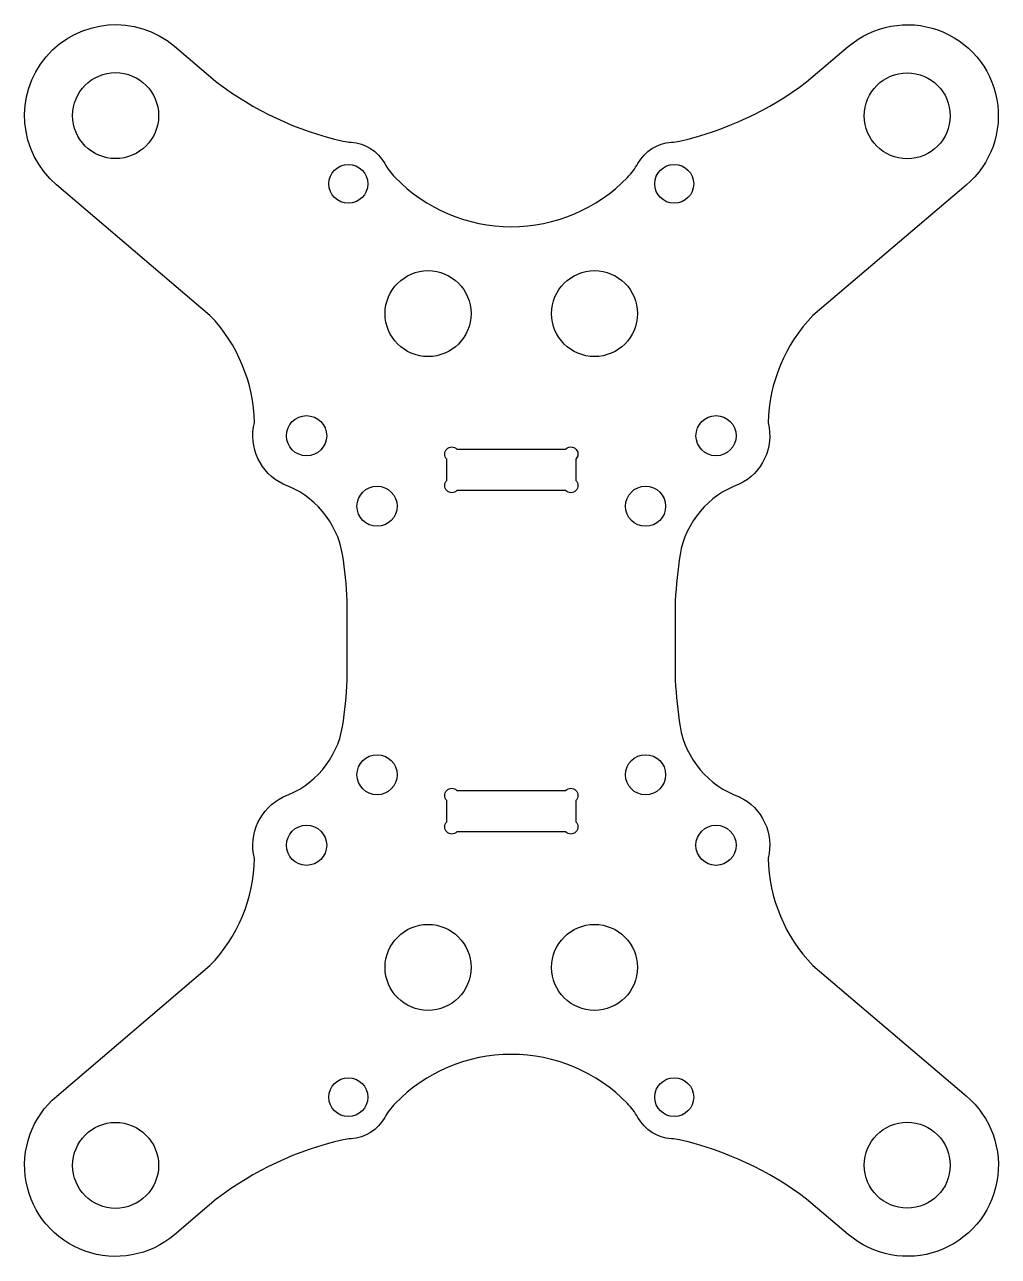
# Model space of a CAD drawing. Header units: inches. Extents: x -11.5 to 61, y -53.2 to 38.6.
import ezdxf

# ---------------------------------------------------------------- set-up
doc = ezdxf.new("R2010")
doc.units = ezdxf.units.IN
doc.header["$MEASUREMENT"] = 0
doc.layers.add('Mid Plate v2 3mm', color=210, linetype='Continuous')

msp = doc.modelspace()

# ---------------------------------------------------------------- linework, layer by layer
at = {"layer": 'Mid Plate v2 3mm'}
for points in [[(2.738, 34.3, 0.106731), (12.202, 29.863, 0.029892), (12.794, 29.788, -0.254061), (15.296, 28.207, 0.065464), (16.074, 27.161, 0.422743), (33.375, 27.161, 0.065464), (34.154, 28.207, -0.254061), (36.655, 29.788, 0.029892), (37.248, 29.863, 0.104809), (46.725, 34.284), (49.829, 36.923, -1.002036), (58.606, 26.6), (47.183, 16.889, 0.187842), (43.857, 8.899, -0.355503), (41.709, 4.329, 0.270097), (37.292, -0.915, 0.025367), (36.939, -4.354, 0.00047), (36.941, -4.416), (36.941, -10.216, 0.00047), (36.939, -10.279, 0.025367), (37.292, -13.717, 0.270097), (41.709, -18.962, -0.355503), (43.857, -23.532, 0.188781), (47.183, -31.522), (58.606, -41.233, -1.002521), (49.829, -51.556), (46.725, -48.917, 0.104809), (37.248, -44.496, 0.029892), (36.655, -44.421, -0.254061), (34.154, -42.84, 0.065464), (33.375, -41.794, 0.422743), (16.074, -41.794, 0.065464), (15.296, -42.84, -0.254061), (12.794, -44.421, 0.029892), (12.202, -44.496, 0.106731), (2.738, -48.933), (-0.359, -51.568, -1.000824), (-9.131, -41.241), (2.278, -31.532, 0.189285), (5.596, -23.542, -0.356235), (7.741, -18.962, 0.270097), (12.158, -13.717, 0.025367), (12.511, -10.279), (12.511, -4.354, 0.025367), (12.158, -0.915, 0.270097), (7.741, 4.329, -0.356235), (5.596, 8.909, 0.188245), (2.278, 16.9), (-9.14, 26.616, -0.999643), (-0.365, 36.94), (2.7, 34.333)], [(19.919, 4.606), (19.919, 6.189, -1), (20.676, 6.945), (28.774, 6.945, -1), (29.531, 6.189), (29.531, 4.606), (29.531, 4.606, -1), (28.774, 3.849), (20.676, 3.849, -1)], [(19.919, -20.821), (19.919, -19.239, -1), (20.676, -18.482), (28.774, -18.482, -1), (29.531, -19.239), (29.531, -20.821), (29.531, -20.821, -1), (28.774, -21.578), (20.676, -21.578, -1)]]:
    msp.add_lwpolyline(points, format="xyb", close=True, dxfattribs=at)
for centre, radius in [((-4.749, 31.775), 3.2), ((54.217, 31.762), 3.2), ((12.589, 26.695), 1.45), ((36.861, 26.695), 1.45), ((18.524, 17.028), 3.2), ((30.926, 17.028), 3.2), ((9.475, 7.934), 1.5), ((39.975, 7.934), 1.495), ((14.725, 2.684), 1.495), ((34.725, 2.684), 1.495), ((14.725, -17.316), 1.495), ((34.725, -17.316), 1.495), ((9.475, -22.566), 1.5), ((39.975, -22.566), 1.5), ((18.524, -31.661), 3.2), ((30.926, -31.661), 3.2), ((12.589, -41.328), 1.45), ((36.861, -41.328), 1.45), ((-4.749, -46.408), 3.2), ((54.217, -46.394), 3.2)]:
    msp.add_circle(centre, radius, dxfattribs=at)

doc.saveas('drawing.dxf')
